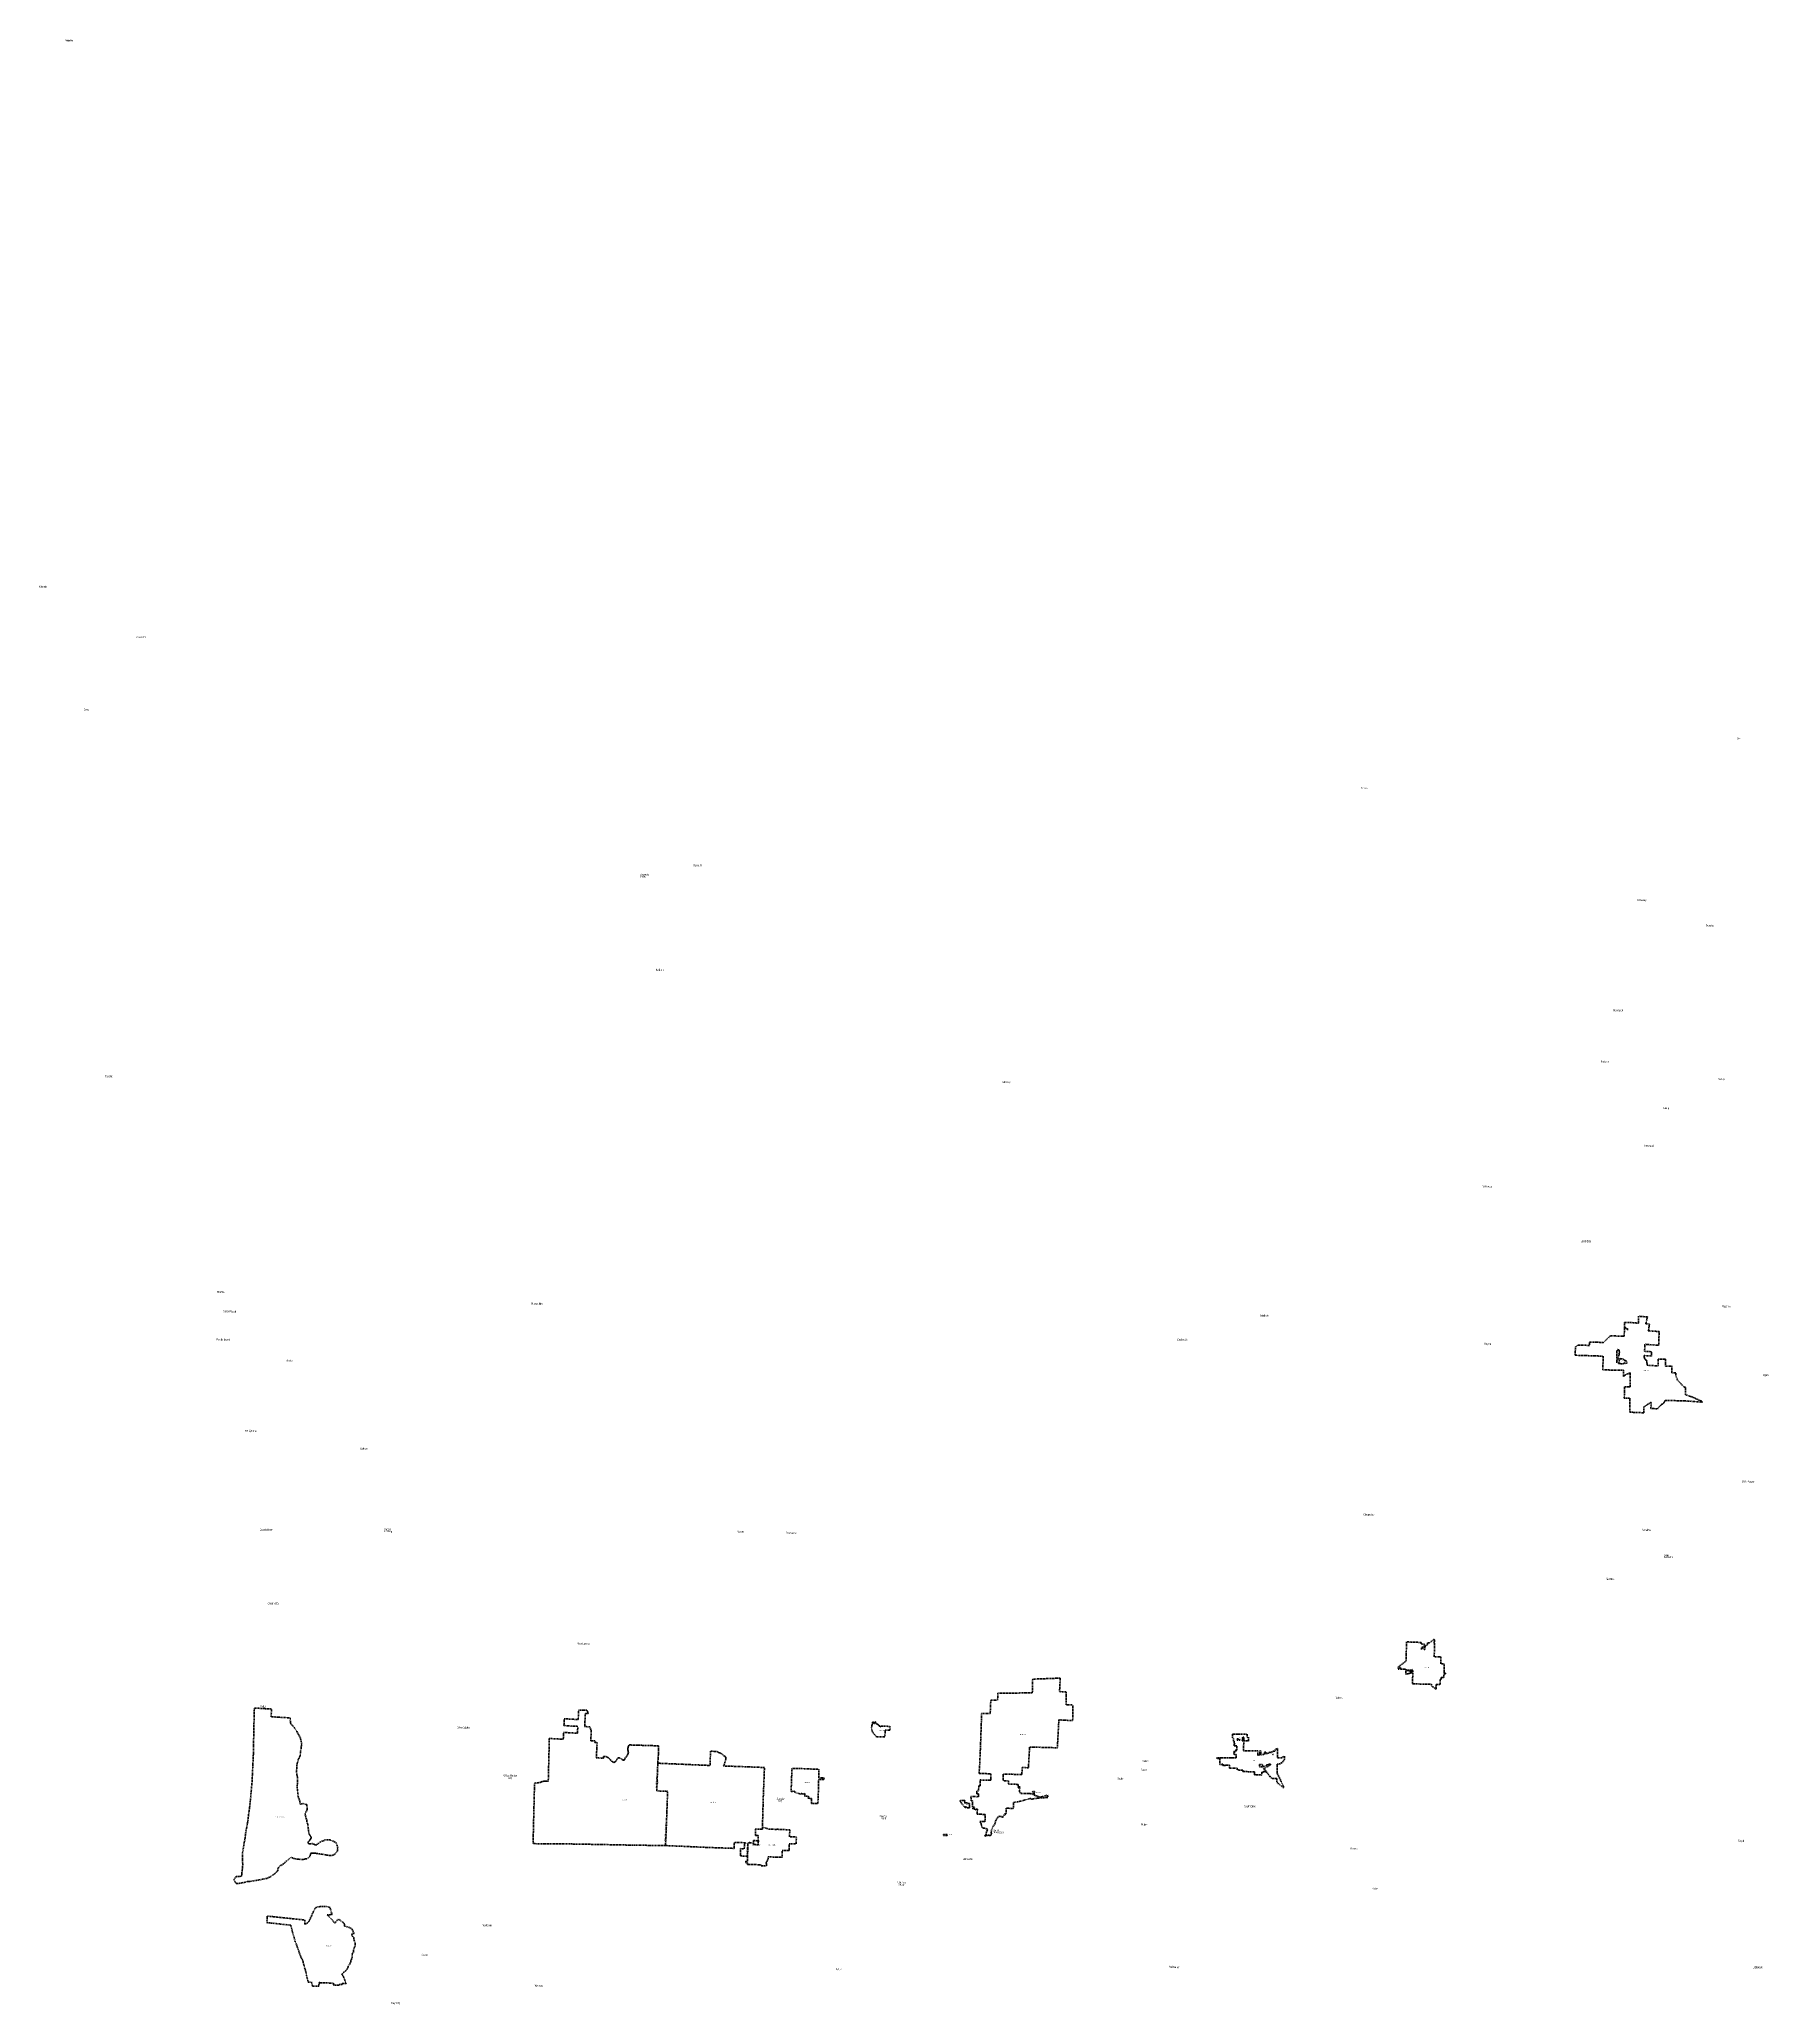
# Model space of a CAD drawing. Header units: feet. Extents: x -903180 to 1023491, y -707744 to 564635.
# Drawn here: x -835804 to -502551, y -220260 to 158890 of the extents above; entities that cross this region are included whole.
import ezdxf

# ---------------------------------------------------------------- set-up
doc = ezdxf.new("R2010")
doc.units = ezdxf.units.FT
doc.header["$LTSCALE"] = 80
doc.linetypes.add('SHORT_DASHED', pattern=[2.7, 1.5, -1.2])
doc.layers.add('13', color=7, linetype='SHORT_DASHED', lineweight=40)
for name, color, linetype in [('15', 7, 'Continuous'), ('16', 7, 'Continuous'), ('36', 7, 'Continuous')]:
    doc.layers.add(name, color=color, linetype=linetype)

msp = doc.modelspace()

# ---------------------------------------------------------------- linework, layer by layer
at = {"layer": '13'}
for p, q in [((-526210.78, -92858.32), (-523561.74, -93056.95)), ((-572321.75, -155698.96), (-572343.72, -156473.21)), ((-605037.89, -171099.93), (-605017.73, -171107.65)), ((-647517.44, -175833.86), (-649956.85, -175767.02)), ((-785059.09, -181454.51), (-785497.12, -181593.79)), ((-786735.97, -207017.84), (-786587.62, -207713.85))]:
    msp.add_line(p, q, dxfattribs=at)
for points in [[(-523561.74, -93056.95), (-523478.98, -90397.3), (-525626.52, -90257.86), (-525505.39, -90128.89), (-525353.88, -88953.55), (-526061.95, -88909.09), (-525728.71, -87579.83), (-527454.25, -87449.09), (-527486.24, -88781.26), (-528812.9, -88669.31), (-530141.61, -88627.57), (-530145.18, -89481.6), (-529460.71, -90008.65), (-529595.15, -90000.04), (-529791.28, -89846.44), (-529916.02, -89748.37), (-529965.49, -89709.71), (-530057.69, -89638.1), (-530066.84, -89630.89), (-530144.52, -89574.85), (-530146.25, -89664.51), (-530166.13, -89648.96), (-530166.65, -89668.86), (-530209.77, -91315.94), (-530556.28, -91310.72), (-530576.28, -91311.29), (-530596.28, -91310.43), (-531371.29, -91277.26), (-531391.23, -91276.41), (-532876.16, -91208.32), (-534202.33, -92507.53), (-536878.12, -92420.84), (-536892.99, -93080.7), (-539172.76, -93006.83), (-539143.69, -93092.28), (-539605.09, -93323.1), (-539676.57, -94971.56), (-534287.82, -95146.15), (-534318.39, -97788.76), (-531331.48, -97861.96), (-531317.32, -97862.27), (-530750.23, -97874.55), (-530730.23, -97874.98), (-530710.23, -97874.75), (-530354.66, -97881.67), (-530379.71, -99075.42), (-530141.28, -98932.95), (-530141.77, -98903.51), (-530123.8, -98865.11), (-530035.76, -98781.61), (-529983.7, -98742.63), (-529783.04, -98636.22), (-529700.23, -98600.26), (-529316.87, -98465.64), (-529103.72, -98370.17), (-529045.37, -98348.37), (-529089.83, -101062.89), (-529112.03, -101062.52), (-530134.58, -101045.48), (-530203.46, -103214.84), (-530204.17, -103237.26), (-530184.09, -103237.97), (-529153.78, -103274.34), (-529133.78, -103275.05), (-529133.89, -103295.05), (-529148.16, -105936.51), (-529148.28, -105957.63)], [(-529148.28, -105957.63), (-529128.27, -105958.51), (-526440.92, -106076.46), (-526406.87, -104975.16), (-526406.25, -104955.22), (-526386.18, -104937.3), (-526186.52, -104772.6), (-525984.41, -104638.72), (-525964.22, -104625.35), (-525944.41, -104613.81), (-525058.05, -104097.55), (-525037.21, -104085.41), (-525037.52, -104105.9), (-525054.51, -105249.54), (-523803.47, -105303.28), (-523783.66, -105304.13), (-523769.81, -105284.14), (-523670.96, -105141.47), (-523480.85, -104912.15), (-523267.81, -104703.95), (-523054.5, -104535.25), (-523034.22, -104519.21), (-523014.5, -104505.07), (-522846.55, -104384.61), (-522823.93, -104368.39), (-522806.55, -104355.67), (-522754.92, -104317.89), (-522657.36, -104232.47), (-522569.27, -104137.32), (-522491.6, -104033.48), (-522425.21, -103922.1), (-522370.83, -103804.38), (-522336.06, -103702.2), (-522329.26, -103682.21), (-522309.77, -103682.71), (-518434.61, -103781.37), (-515103.69, -104021.62), (-515163.46, -103964.85), (-515239.31, -103906.97), (-515321.4, -103852.49), (-515435.77, -103794.55), (-516863.56, -103144.3), (-517382.58, -102946.89), (-518367.46, -102614.8), (-518406.41, -102595.33), (-518372.34, -101119.89), (-518371.87, -101099.59), (-518392.88, -101105.81), (-518544.37, -101150.64), (-518567.36, -101160.81), (-518586.98, -101169.48), (-518606.11, -101149.65), (-519943.5, -99763.2), (-519945.79, -99757.4), (-520255.33, -98971.15), (-520249.57, -98392.58), (-521009.23, -98386.62), (-521029.22, -98386.46), (-521028.73, -98366.89), (-520996.56, -97074.92), (-522146.69, -97061.19), (-522269.29, -97057.22), (-522229.1, -95742.88), (-523639.16, -95722.34), (-523676.07, -97018.1), (-523676.65, -97038.13), (-523697.14, -97036.74), (-525779.2, -96895.34), (-525778.07, -96499.4), (-525882.44, -96492.13), (-525862.41, -96034.22), (-525861.57, -96015.13), (-525883, -96001.48), (-525954.77, -95955.77), (-525975.94, -95942.29), (-525994.77, -95926.4), (-526034.98, -95892.47), (-526108.77, -95817.63), (-526174.34, -95735.49), (-526230.96, -95646.94), (-526278.02, -95552.96), (-526314.99, -95454.58), (-526341.48, -95352.87), (-526354.29, -95268.17), (-526357.2, -95248.92), (-526359.02, -95228.17), (-526374.25, -95054), (-526375.65, -95038.02), (-526356, -95039.2), (-524965.01, -95122.56), (-524937.88, -94297.48), (-526284.56, -94214.39), (-526230.62, -92876.82), (-526229.82, -92856.89), (-526210.78, -92858.32)], [(-568643.37, -151164.8), (-568653.3, -151731.16), (-568755.24, -151727.1), (-568746.99, -151244.35), (-569346.03, -151700.61), (-569393.45, -151699.46), (-569394.26, -151485.49), (-568746.56, -150991.76), (-568748.38, -150739.06), (-569364.13, -150665.51), (-569354.4, -150379.96), (-572181.79, -150265.45), (-572278.44, -153954.38), (-573767.44, -155091.96), (-573778.52, -155515.73), (-573544.52, -155519.3), (-573536.03, -155194.38), (-573336.05, -155197.43), (-573344.54, -155522.35), (-572320.36, -155546.68), (-572321.54, -155623.49), (-572321.75, -155698.96)], [(-567791.15, -158444.13), (-567356.23, -158456.23), (-567362.95, -158725.52), (-567179.58, -158942.31), (-567070.95, -158945.23), (-566816.04, -159172.4), (-566539.55, -159371.42), (-566498.09, -159273.06), (-566465.47, -159178.72), (-566479.7, -159053.4), (-566524.73, -159052.47), (-566509.54, -158802.73), (-566464.52, -158803.66), (-566444.78, -158479), (-566383.95, -158480.26), (-566368.95, -158480.57), (-566343.95, -158481.28), (-565729.35, -158498.71), (-565685.17, -157535.34), (-565684.26, -157515.34), (-565664.3, -157515.52), (-565534.42, -157516.68), (-565519.38, -157186.8), (-565518.47, -157166.82), (-565498.47, -157167), (-564978.02, -157171.64), (-564956.74, -156458.25), (-564956.14, -156438.26), (-564936.68, -156438.81), (-564681.16, -156445.98), (-564676.52, -156290.05), (-564931.93, -156282.88), (-564951.49, -156282.33), (-564950.89, -156262.32), (-564898.47, -154504.75), (-565563.17, -154497.11), (-565540.25, -153160.06), (-566836.24, -153147.64), (-566793.5, -150484.86), (-566967.56, -150478.79), (-566792.03, -150187.95), (-566787.05, -149843.69), (-566940.14, -149838.02), (-566959.6, -149837.3), (-566980.14, -149853.06), (-567753.53, -150446.3), (-568135.07, -150431.5), (-568144.83, -150760.11), (-568145.46, -150781.4), (-568165.42, -150796.78), (-568643.37, -151164.8)], [(-652517.9, -187605.1), (-652557.67, -187597.15), (-652580.69, -187595.72), (-652695.36, -187581.7), (-652775.63, -187571.04), (-652951.76, -187609.51), (-653111.3, -187632.43), (-653246.23, -187640.07), (-653420.44, -187742.97), (-653464.36, -187733.48), (-653445.41, -187645.59), (-653410.27, -187554.21), (-653312.32, -187509.15), (-653234.19, -187455.4), (-653228.8, -187228.26), (-653197.87, -186957.71), (-653041.08, -186649.05), (-652944.7, -186467.15), (-652962.55, -186398.17), (-653126.86, -186320.35), (-653503.87, -186231.52), (-653888.09, -186178.67), (-654050.81, -185990.26), (-654129.08, -185677.9), (-654196.78, -185349.8), (-654307.4, -185104.77), (-654459.17, -184911.47), (-653429.51, -184944.07), (-653409.51, -183544.73), (-654964.16, -183522.41), (-654930.68, -182472.62), (-655202.48, -182568.48), (-655205.11, -182651.2), (-655437.38, -182645.67), (-655434.89, -182463.44), (-655520.24, -182470), (-655809.12, -182458.19), (-655804.29, -182370.09), (-655499.23, -182375.46), (-655488.19, -182169.26), (-655877.74, -182156.46), (-655853.36, -180963.48), (-655852.44, -180918.62), (-656144.3, -180913.26), (-656129.52, -180314.94), (-656172.14, -180314.38), (-656189.52, -180314.15), (-656189.02, -180294.11), (-656184.58, -180114.19), (-654742.96, -180133.12), (-654722.94, -180133.38), (-654722.42, -180114.13), (-654708.9, -179609.33), (-655036.88, -179605.23), (-655022.05, -179038.76), (-654696.1, -179033.89), (-654678.23, -178299.86), (-654671.47, -178040.16), (-654404.62, -178040.88), (-654386.08, -176906.9), (-653213.04, -176942.78), (-652610.07, -176952.13), (-652349.88, -176957.7), (-652337.7, -176957.95), (-652333.46, -176754.41), (-652326.43, -176416.26), (-652311.8, -175712.32), (-654606.6, -175654.47), (-654492.21, -173934.55), (-654489.77, -173897.94), (-654489.62, -173894.55), (-654339.02, -170579.62), (-654156.68, -165365.02), (-654108.03, -164075.91), (-652452.46, -164099.62), (-652352.79, -161490.19), (-651033.9, -161507.45), (-650975.97, -160174.48), (-649603.14, -160166.43), (-644341.91, -160097.19), (-644269.42, -157455.85), (-638951.54, -157262.66), (-639093.45, -159866.52), (-637792.81, -159902.26), (-637841.97, -162399.6), (-636529.18, -162449.08), (-636561.43, -165463.98), (-639216.98, -165310.49), (-639515.77, -170700.34), (-644862.54, -170557.44), (-645071.05, -174174.98), (-645084.61, -174547.55), (-646293.92, -174517.47), (-646353.58, -175855.24), (-647517.44, -175833.86)], [(-572343.72, -156473.21), (-572143.81, -156479.44), (-572141.68, -156404.47), (-571988.19, -156407.76), (-571822.92, -156397.74), (-571657.64, -156367.67), (-571554.97, -156332.6), (-571444.79, -156279.98), (-571377.13, -156231.67), (-570973.66, -156230.27), (-571051.15, -158355.28), (-567791.15, -158444.13)], [(-785497.12, -181593.79), (-785507.71, -181544.02), (-785588.23, -181001.88), (-785801.02, -180407.77), (-785899.74, -180080.03), (-786065.51, -178482.65), (-786087.37, -178271.95), (-785998.79, -176929.46), (-786033.16, -176376.81), (-786177.71, -175776.96), (-786202.81, -175202.65), (-786133.74, -174159.07), (-786131.08, -174004.83), (-786044.28, -173580.22), (-785883.92, -172999.82), (-785494.65, -172200.51), (-785493.35, -172173.2), (-785463.04, -171536.67), (-785301.41, -170842.37), (-785291.33, -170519.79), (-785218.86, -170074.51), (-785242.1, -169842.06), (-785261.54, -169795.25), (-785314.22, -169448.93), (-785471.96, -168837.47), (-785817.02, -168117.53), (-786122.65, -167624.42), (-786507.15, -166993.24), (-786615.6, -166825.58), (-787000.09, -166431.09), (-787295.86, -166145.09), (-787384.59, -165888.67), (-787404.31, -165415.28), (-787433.89, -165070.1), (-787468.41, -164932.88), (-791103.68, -164714.3), (-791036.47, -163228.98), (-794338.11, -163029.06), (-794360.85, -163745.67), (-794394.51, -165317.21), (-794428.18, -166338.71), (-794428.18, -167629.62), (-794502.71, -169549.55), (-794531.97, -170673.77), (-794533.62, -171932.55), (-794628.67, -173865.81), (-794717.93, -175854.73), (-794788.57, -177301.55), (-794950.21, -179098.7), (-795132.88, -181018.48), (-795293.85, -182432.37), (-795491.62, -183862.31), (-795530.46, -184363.3), (-795642.6, -185091.11), (-795860.72, -186246.42), (-796018.63, -187004.67), (-796117.04, -188061.13), (-796396.37, -189491.17), (-796382.17, -189506.5), (-796519.38, -190401.27), (-796600.48, -190913.01), (-796599.03, -191760.22), (-796629.74, -192463.22), (-796581.91, -193240.63), (-796647.85, -194051.31), (-796714.06, -194464.33), (-796757.81, -195078.97), (-796801.13, -195440.9), (-797352.36, -195544.93), (-797371.44, -195542.84), (-797833.99, -195557.54), (-798290.83, -196149.47), (-797855.29, -196905.87), (-797394.23, -196859.63), (-797303.1, -196849.79), (-797239.32, -196842.11), (-796128.1, -196646.44), (-796079.35, -196629.2)], [(-737468.62, -168905.45), (-734778.1, -169056.45), (-734711.41, -167731.07), (-732045.4, -167893.34), (-731974.62, -166569.63), (-734645.54, -166419.73), (-734579.26, -165101.38), (-731904.52, -165251.49), (-731806.8, -163413.92), (-730247.47, -163463.5), (-730218.26, -163518.62), (-730188.18, -163569.37), (-730129.91, -163655.85), (-730109.23, -163712.24), (-730086.67, -163783.68), (-730047.19, -163856.99), (-729975.76, -164039.34), (-729954.43, -164072.11), (-730518.98, -164054.16), (-730654.99, -166611.81), (-729678.67, -166642.85), (-729372.62, -167355.64), (-729479.26, -169335.73), (-728683.11, -169373.26), (-728699.24, -169672.81), (-728249.74, -169694), (-728407.74, -172627.7), (-727041.91, -172702.24), (-727026.55, -172385.21), (-726597.13, -172378.03), (-726531.57, -172412.09), (-726475.17, -172429.01), (-726390.58, -172481.65), (-726148.08, -172601.96), (-726025.88, -172692.19), (-726001.44, -172720.39), (-725945.05, -172756.11), (-725892.41, -172799.35), (-725807.82, -172885.82), (-725713.82, -173002.37), (-725632.99, -173083.21), (-725373.57, -173372.71), (-725312.53, -173377.47), (-725254.79, -173421.71), (-725166.05, -173477.99), (-725037.9, -173511.8), (-724897.12, -173492.61), (-724783.37, -173420.84), (-724687.64, -173314.03), (-724544.53, -173109.76), (-724432.01, -172927.86), (-724327.95, -172776.89), (-724231.92, -172696.52), (-724135.44, -172655.78), (-724007.6, -172663.17), (-723817.37, -172731.54), (-723608.94, -172852.57), (-723418.04, -172982.62), (-723267.27, -173069.05), (-723255.7, -173072.02), (-723152.39, -173098.6), (-723068.88, -173080.05), (-722999.04, -173021.99), (-722973.34, -172955.62), (-722930.61, -172836.18), (-722826.46, -172694.03), (-722687.41, -172520.65), (-722561.52, -172351.82), (-722444.49, -172178.68), (-722379.75, -172058.99), (-722306.13, -171943.62), (-722270.47, -171883.79), (-722256.48, -171860.31), (-722253.31, -171843.79), (-722249.33, -171823.03), (-722235.26, -171709.19), (-722233.17, -171594.51), (-722243.07, -171480.23), (-722264.87, -171367.62), (-722298.32, -171257.9), (-722318.44, -171149.88), (-722330.35, -171016.33), (-722328.23, -170882.26), (-722312.1, -170749.14), (-722282.16, -170618.44), (-722238.71, -170491.59), (-722182.24, -170369.98), (-722113.37, -170254.93), (-722032.85, -170147.71), (-720462.57, -170200.93), (-720442.57, -170201.61), (-720422.57, -170203.11), (-716428.69, -170320.05), (-716447.14, -172018.25), (-716448.98, -172038.25), (-716449.61, -172058.25), (-716554.86, -173678.03)], [(-715066.81, -189565.86), (-721044.16, -189486.21), (-721064.16, -189486.29), (-721084.16, -189485.91), (-732725.5, -189262.24), (-740604.19, -189191.68), (-740319.93, -177537.29), (-739519.22, -177423.21), (-739218.05, -177370.5), (-739110.76, -177332.86), (-738979.72, -177254.34), (-738463.13, -177130.13), (-738338.36, -177126.1), (-738221.09, -177126.1), (-737844.79, -177164.02), (-737670.31, -177174.93), (-737468.62, -168905.45)], [(-605017.73, -171107.65), (-604997.89, -171116.35), (-604950.13, -171137.29), (-604908.98, -171160.6), (-604888.54, -171172.18), (-604888.45, -171151.93), (-604887.34, -170318.27), (-605417.35, -170330.97), (-605421.54, -170002.98), (-605320.07, -170000.55), (-605320.07, -169880.51), (-605423.07, -169882.98), (-605425.39, -169751.03), (-605421.88, -169472.95), (-605422.14, -169426.03), (-605495.44, -169428.59), (-605571.54, -169431.11), (-605581.81, -168753.38), (-605765.91, -168752.84), (-605757.87, -168100.34), (-604858.1, -168089.63), (-603563.18, -168058.43), (-602894.19, -168068.37), (-602900.92, -168674.66), (-602625.92, -168674.66), (-602630.33, -169390.57), (-603580.25, -169375.39), (-603569.78, -168677.01), (-603574.72, -168677.17), (-603657.77, -168680.45), (-603661.41, -169300.63), (-603742.18, -169302.3), (-603736.15, -168680.65), (-603819.08, -168682.43), (-603824.93, -169304.49), (-603862.86, -169304.49), (-603862.8, -169380.4), (-603582.86, -169372.59), (-603597.91, -171263.52), (-600860.42, -171299.58), (-600890.05, -172108.4), (-600890.78, -172128.24), (-600872.03, -172125.83), (-600505.29, -172078.62), (-600471.23, -171310.29), (-600248.07, -171310.29), (-600258.43, -172046.85), (-599779.39, -171985.19), (-599759.51, -171982.63), (-599739.39, -171978.32), (-599584.7, -171945.85), (-599584.12, -171568.28), (-599344.12, -171566.26), (-599344.61, -171889.76), (-599004.99, -171778.98), (-598647.87, -171619.19), (-598398.82, -171479.46), (-598396, -171669.19), (-597948.33, -171398.37), (-597851.8, -171333.04), (-597708.09, -171332.16), (-597549.94, -171332.31), (-597549.94, -171096.32), (-597080.94, -170816.09), (-597080.94, -171260.27), (-597067.21, -171247.94), (-597072.53, -172613.99), (-596304.65, -172609.53), (-595686.02, -172320.74), (-595696.06, -172887.81), (-595722.1, -172900.21), (-595832.79, -173116.89), (-596017.48, -173390.05), (-596291.45, -173618.5), (-596634.4, -173796.75), (-596855.03, -173845.28), (-597084.53, -173851.25), (-597125.72, -173838.48), (-597127.62, -175461), (-597127.65, -175480.68), (-597127.7, -175501), (-597127.99, -175611.41), (-595993.09, -177972.92), (-595935.13, -178126.64), (-595860.56, -178456.02)], [(-715066.81, -189565.86), (-714799.71, -182991.98), (-714666.13, -179104.32), (-716743.37, -179013.26), (-716554.86, -173678.03)], [(-696380.62, -186012.98), (-696380.08, -185994.48), (-696195.28, -179710.44), (-695985.27, -174498.61), (-701287.66, -174300.59), (-703924.17, -174204.94), (-703793.38, -174022.07), (-703778.24, -174000.92), (-703767.34, -173982.07), (-703756.75, -173963.75), (-703729.63, -173905.51), (-703715.62, -173864.75), (-703708.9, -173845.22), (-703702.6, -173824.75), (-703627.18, -173579.55), (-703467.18, -172978.54), (-703461.43, -172956.93), (-703457.11, -172938.54), (-703418.98, -172769.64), (-703414.06, -172747.83), (-703410.94, -172729.64), (-703408.23, -172712.74), (-703406.59, -172682.35), (-703408.12, -172651.97), (-703412.83, -172621.91), (-703420.65, -172592.5), (-703431.5, -172564.08), (-703445.26, -172536.94), (-703461.79, -172511.39), (-703480.89, -172487.71), (-703502.37, -172466.16), (-703510.71, -172459.38), (-703515.6, -172455.41), (-703550.71, -172422.03), (-703665.61, -172312.83), (-703684.99, -172294.41), (-703705.61, -172277.58), (-703721.5, -172264.68), (-703741.68, -172251.54), (-703764.79, -172236.49), (-703781.68, -172225.02), (-703928.48, -172125.38), (-703947.21, -172112.67), (-703968.48, -172095.78), (-704276.41, -171851.26), (-704284.61, -171844.93), (-704293.35, -171838.18), (-704324.61, -171813.84), (-704386.34, -171769.34), (-704461.18, -171726.52), (-704540.08, -171691.74), (-704603.2, -171671.5), (-704621.83, -171665.52), (-704643.2, -171659.56), (-704710.45, -171640.8), (-704794.96, -171618.57), (-704822.74, -171611.26), (-704834.96, -171607.12), (-704882.47, -171588.76), (-704934.39, -171562.15), (-704983.25, -171530.27), (-705028.5, -171493.45), (-705069.66, -171452.11), (-705090.56, -171426.18), (-705106.68, -171406.19), (-705126.88, -171405.5), (-706418.04, -171361.31), (-706420.37, -172348.7), (-706492.24, -174110.08), (-711782.21, -173881.38), (-716554.86, -173678.03)], [(-595860.56, -178456.02), (-597198.63, -177330.89), (-597187.65, -176618.28), (-598088.6, -176613.42), (-598232.54, -176494.67), (-598524.95, -176213.25), (-598769.51, -175922.81), (-598786.2, -175902.98), (-598800.74, -175882.81), (-599107.45, -175457.1), (-599575.47, -174690.26), (-598420.97, -173961.88), (-598420.93, -173956.35), (-598421.58, -173886.55), (-598421.76, -173866.54), (-598441.76, -173867.44), (-598498.43, -173869.98), (-598611.83, -173885.08), (-598723.03, -173911.94), (-599046.96, -174013.87), (-599173.51, -174062.15), (-599163, -174090.43), (-599783.36, -174342.65), (-600031.15, -173927.7), (-600503.94, -173919.74), (-600507.42, -174354.72), (-599948.77, -174352), (-599347.6, -175359.75), (-599796.84, -175348.6), (-599798.18, -175380.29), (-600109.27, -175374.04), (-600110.16, -175400.85), (-600122.04, -175950.7), (-601492.56, -175935.84), (-601489.83, -175387.56), (-601489.73, -175367.56), (-601488.83, -175347.56), (-601488.83, -175339.69), (-603751.88, -175282.33), (-603745.65, -175033.48), (-604597.57, -175029.84), (-604595.94, -174951.8), (-604853.2, -174952.24), (-604852.14, -174630.36), (-606211.06, -174624.3), (-606231.06, -174624.34), (-606251.06, -174624.2), (-606333.96, -174623.64), (-606338.64, -174031.69), (-607104.18, -174035.77), (-607101.96, -174068.43), (-607105.53, -174105.92), (-607174.27, -174100.57), (-607178.73, -174073.79), (-607293.88, -174105.92), (-607359.93, -174105.03), (-607424.2, -174074.68), (-607471.51, -174070.22), (-607473.74, -174122.43), (-607696.9, -174122.43), (-607695.12, -173965.33), (-607601.39, -173964.44), (-607601.52, -173888.07), (-608153.32, -173893.14), (-608155.72, -173385.33), (-608173.78, -173385.12), (-608173.78, -172740.86), (-608790.36, -172741.01), (-608790.38, -172666.01), (-606857.73, -172665.54), (-606837.29, -172665.54), (-606837.38, -172645.54), (-606837.52, -172615.54), (-606186.79, -172615.38), (-606077.87, -172614.04), (-605515.84, -172610.79), (-605514.72, -172666.25), (-605016.82, -172665.09), (-605021.45, -172507.78), (-605006.49, -171987.85), (-605334.64, -171996.73), (-605333.88, -171901.15), (-605504.37, -171902.04), (-605501.69, -171683.34), (-605334.77, -171682.45), (-605335.66, -171598.54), (-605502.58, -171597.65), (-605500.33, -171414.93), (-605420.9, -171414.22), (-605420.9, -171509.73), (-605337, -171509.73), (-605336.38, -171413.63), (-605116.52, -171408.86), (-605107.59, -171073.23), (-605037.89, -171099.93)], [(-649956.85, -175767.02), (-649974.5, -176416.26), (-649979.8, -176611.38), (-649989.47, -177039.75), (-649557.48, -177052.75), (-648907.89, -177072.82), (-648916.58, -177302.5), (-648920.74, -177707.09), (-647816.09, -177737.42), (-647348.08, -177752.82), (-647051.68, -177760.79), (-647062.75, -178197.87), (-646666.95, -178211.5), (-646664.17, -178241.62), (-647065.99, -178227.79), (-647074.17, -178431.52), (-646772.64, -178440.6), (-646796.23, -179304.92), (-646556.12, -179303.9), (-646562.15, -179524.57), (-645398.14, -179509.71), (-644996.91, -179497.61), (-644976.27, -179496.99), (-644956.91, -179498.18), (-644867.37, -179503.66), (-644759.14, -179521.79), (-644653.4, -179551.13), (-644625.97, -179561.06), (-644605.69, -179568.4), (-644585.97, -179576.24), (-643982.25, -179816.15), (-643915.72, -179837.63), (-643406.35, -180030.83), (-642831.52, -180241.79), (-641398.91, -179838.74), (-641326.91, -180286.01), (-642212.99, -180348.38), (-643151, -180415.16), (-643356.85, -180432.06), (-643374.57, -180433.51), (-643396.85, -180436.55), (-644115.29, -180534.5), (-644449.26, -180606.31), (-644619.73, -180455.65), (-645440.7, -180680.03), (-646582.18, -180990.58), (-646601.03, -180995.71), (-646622.18, -181000.75), (-647108.94, -181116.91), (-647126.17, -181121.02), (-647148.94, -181124.24), (-647957.67, -181238.5), (-648005.59, -182386.96), (-649371.99, -182372.24), (-649400.1, -183351.7), (-649573.42, -183343.83), (-649583.92, -183661.59), (-649828.05, -183660.77), (-650035.11, -184169.92), (-650110.93, -184075.93), (-650347.83, -183943.42), (-650674.8, -183922.62), (-651000.29, -184103.03), (-651267.87, -184480.47), (-651377.04, -184746.43), (-651436.07, -184830.99), (-651423.98, -185076.81), (-651577.22, -185399.66), (-652040.72, -186114.65), (-652201.77, -186553.92), (-652236.87, -186793.07), (-652263.69, -186978.65), (-652230.1, -187232.19), (-652318.65, -187525.45), (-652332.39, -187540.72), (-652430.11, -187618.61), (-652517.9, -187605.1)], [(-796079.35, -196629.2), (-795726.08, -196502.78), (-795344, -196503.39), (-793476.54, -196200.6), (-791932.95, -195883.63), (-791298.08, -195585.98), (-790406.88, -195000.83), (-789833.65, -194405.97), (-789815.68, -194087.18), (-789801.07, -193935.54), (-789796.56, -193928.55), (-789701.59, -193844.15), (-789398.68, -193418.97), (-789223.24, -193382.5), (-788735.24, -193085.59), (-787897.41, -192360.38), (-787265.39, -191833.81), (-786440.09, -192141.66), (-785839.56, -192205.1), (-784934.32, -192246.66), (-784558.76, -192148.12), (-784246.37, -192096.95), (-783883.54, -191928.58), (-783580.54, -191555.08), (-783464.83, -191013.34), (-783211.58, -191019.63), (-782632.4, -191038.79), (-781816.01, -191165.02), (-781183.89, -191240.89), (-780643.82, -191347.62), (-779912.28, -191469.42), (-779391.04, -191469.71), (-778902.63, -191265.56), (-778626.82, -190972.87), (-778339.29, -190658.56), (-778262.45, -190065.07), (-778381.13, -189519.09), (-778594.55, -189042.16), (-778979.65, -188796.86), (-779730.27, -188483), (-780192.53, -188485.64), (-780703.01, -188479.7), (-781097.05, -188667.6), (-781652.51, -188867.73), (-781971.25, -189124.74), (-782422.85, -189468.05), (-782437.34, -189507.75), (-782768.8, -189373.32), (-783161.46, -189174.79), (-783606.58, -189231.67), (-783788.65, -189212.54), (-783838.79, -189197.63), (-783881.66, -189182.5), (-783927.05, -189127), (-783982.52, -189023.58), (-784038, -188937.81), (-783833.74, -188738.53), (-783831.22, -188736.01), (-783790.87, -188693.12), (-783753.05, -188645.19), (-783707.66, -188582.13), (-783705.14, -188577.09), (-783629.48, -188488.8), (-783563.92, -188403.03), (-783508.44, -188312.22), (-783437.83, -188183.57), (-783389.92, -188092.76), (-783377.31, -188029.69), (-783392.44, -187976.72), (-783420.18, -187923.75), (-783447.92, -187860.68), (-783470.62, -187810.23), (-783510.96, -187767.35), (-783561.4, -187706.81), (-783611.83, -187633.65), (-783664.79, -187557.98), (-783697.18, -187478.72), (-783824.68, -187136.02), (-783892.95, -186710.94), (-783893.04, -186562.65), (-783926.97, -186304.04), (-783982.2, -186212.8), (-783991.99, -186123.81), (-784009.38, -185539.94), (-784084.3, -185390.31), (-784098.67, -185275.91), (-784195.6, -184977.99), (-784223.96, -184641.11), (-784339.02, -184363.78), (-784525.7, -183580.54), (-784566, -183463.37), (-784419.03, -183103.63), (-784128.91, -182606.83), (-784230.79, -181668.42), (-785059.09, -181454.51)], [(-699247.94, -191606.43), (-700606.46, -191565.79), (-700578.03, -190157.46), (-699873.72, -190190.38), (-699846.85, -189149.5), (-699632.36, -189157.35), (-699630.74, -189019.94), (-701790.96, -188947.12), (-701828.47, -190106.34), (-701853.39, -190105.49), (-707105.05, -189922.1), (-712404.62, -189673.69), (-712656.59, -189663.61), (-715066.81, -189565.86)], [(-699247.94, -191606.43), (-699267.13, -192605.08), (-699560.6, -192596.52), (-699568.31, -192896.42), (-699272.89, -192905.03), (-699278.52, -193198.29), (-697067.35, -193254.02), (-696609.71, -193269.58), (-696616.16, -193458.12), (-695616.78, -193493.48), (-695601.4, -193043.74), (-695684.33, -193040.81), (-695644.7, -192884.84), (-695546.8, -192614.85), (-695421.21, -192356.57), (-695281.79, -192132.84), (-695269.32, -192112.83), (-695268.29, -192092.84), (-695251.11, -191760.57), (-695250.08, -191740.83), (-695237.75, -191741.26), (-692577.47, -191833.06), (-692551.89, -190483.28), (-691245.48, -190535.81), (-691195.92, -189198.98), (-689865.5, -189238.59), (-689831.36, -187913.92), (-691156.69, -187886.08), (-691105.71, -186518.8), (-692694.46, -186470.67), (-693298.95, -186451.48), (-693402.34, -186409.49), (-693419.91, -186403.26), (-693444.55, -186396.98), (-693469.7, -186393.3), (-693495.11, -186392.27), (-693520.48, -186393.9), (-693545.54, -186398.18), (-693570.02, -186405.05), (-693664.48, -186434.32), (-694153.32, -186429.26), (-695119.75, -186388.07), (-696361.91, -186020.4), (-696380.62, -186012.98)], [(-699247.94, -191606.43), (-699199.79, -190236.07), (-699198.98, -190212.99), (-699198.39, -190196.07), (-699157.45, -189031.09), (-698113.11, -189071.65)], [(-698113.11, -189071.65), (-698112.72, -189092.31), (-698116.76, -189371.71), (-697386.14, -189392.6), (-697217.38, -189394.05), (-697203.14, -188631.87)], [(-698113.11, -189071.65), (-698094.31, -188602.47), (-697203.14, -188631.87)], [(-697203.14, -188631.87), (-697185.08, -187633.12), (-697722.14, -187614.73), (-697699.5, -186357.38), (-696419.38, -186423.6), (-696395.05, -186424.86), (-696394.42, -186404.32), (-696381.25, -186034.48), (-696380.62, -186012.98)], [(-776763.49, -215870.11), (-776903.95, -215510.61), (-776972.16, -215363.5), (-777065.25, -215156.22), (-777173.18, -214863.45), (-777396.9, -214413.49), (-777446.43, -214320.17), (-777357.04, -214310.35), (-777163.24, -214038.13), (-777163.24, -214040.43), (-776977.82, -213949.01), (-776806.04, -213794.59), (-776639.72, -213606.71), (-776443.68, -213364.47), (-776309.92, -213186.83), (-776284.55, -213009.18), (-776270.71, -212898.45), (-776240.25, -212829.15), (-775984.32, -212508.54), (-775875.08, -212237.73), (-775738.98, -212054.27), (-775710.37, -211792.18), (-775621.2, -211618.21), (-775592.16, -211422.76), (-775503.17, -211138.46), (-775456.58, -210516.4), (-775431.21, -210373.55), (-775421.44, -210349.29), (-775236.43, -210189.45), (-775238.08, -209820.98), (-775230.41, -209776.21), (-775177.88, -209575.84), (-775152.88, -209433.76), (-775096.39, -209299.28), (-775057.55, -209184.86), (-774892.12, -208941.35), (-774884.5, -208425.26), (-775033.29, -207976.58), (-775104.44, -207902.47), (-775111.74, -207730.21), (-775140.89, -207575.4), (-775176.35, -207320.15), (-775437.13, -207031.7), (-775460.08, -207011.47), (-775579.97, -206702.9), (-775587.02, -206700.42), (-775119.54, -206504.96), (-775509.68, -205676.28), (-775886.02, -205433.56), (-776478.53, -205236.52), (-776939.29, -205088.18), (-776933, -205037.67), (-776930.45, -204965.05), (-776935.51, -204892.56), (-776948.12, -204820.99), (-776968.15, -204751.13), (-776995.36, -204683.75), (-777029.47, -204619.59), (-777070.1, -204559.34), (-777116.8, -204503.67), (-777169.07, -204453.18), (-777226.33, -204408.43), (-778176.95, -203753.53), (-778822.96, -204511.53), (-779190.2, -204138.1), (-779142.84, -204076.02), (-780281.68, -202953.13), (-780276.44, -202950.16), (-779341.52, -202857.06), (-779808.07, -201491.6), (-780401.98, -201306.67), (-781170.88, -201293.47), (-781587.82, -201320.14), (-782077.1, -201392.36), (-782449.56, -201502.29), (-782708.28, -201812.25), (-782951.61, -202301.61), (-783257.5, -202986.46), (-783634.53, -203794.59), (-783868.96, -204227.97), (-784100.69, -204485.42), (-784322.08, -204659.45), (-784563.66, -204726.09), (-784591.23, -204731.04), (-784580.93, -203922.48), (-791844.33, -203167.43), (-791930.24, -204424.94), (-787278.02, -204922.05), (-787284.31, -205132.29), (-787167.3, -205519.8), (-787092.36, -205734.97), (-787027.02, -206157.72), (-786909.27, -206420.24), (-786811.89, -206824.95), (-786735.97, -207017.84)], [(-786587.62, -207713.85), (-786499.28, -208039.39), (-786290.98, -208513.46), (-785880.98, -209582.73), (-785529.92, -210656.82), (-785242.54, -211294.14), (-785111.28, -211505.58), (-785025.88, -211722.51), (-784947.46, -211951.88), (-784933.59, -212095.24), (-784616.64, -213265.94), (-784461.03, -213742.56), (-784367.73, -214130.7), (-784263.2, -214668.49), (-784137.84, -215167.91), (-784054.03, -215498.44), (-784026.87, -215611.4), (-783956.84, -215928.5), (-783321.21, -215938.66), (-783205.69, -216372.04), (-783141.58, -216666.51), (-781889.66, -216717.08), (-781867.37, -216003.77), (-779100.13, -216108.97), (-779108.49, -216468.9), (-777964.18, -216511.43), (-777959.99, -216331.46), (-777395.97, -216352.42), (-777403.27, -216325.06), (-777406.49, -216309.88), (-777412.13, -216272.39), (-777416.36, -216209.4), (-777415.67, -216171.56), (-776626.66, -216200.88), (-776763.49, -215870.11)]]:
    msp.add_lwpolyline(points, dxfattribs=at)
for points in [[(-531643.13, -96466.87), (-531599.18, -93890.45), (-531185.65, -93905.48), (-531148.89, -94381.06), (-531157.81, -94570.66), (-531182.4, -94776.47), (-531398.93, -95549.43), (-531610.46, -96305.2)], [(-531049.27, -95608.69), (-531022.95, -95608.98), (-531022.94, -95663.92), (-531022.92, -95683.92), (-531002.94, -95684.23), (-530697.58, -95689.04), (-530664.6, -95689.55), (-530657.58, -95689.88), (-530295.3, -95706.73), (-530303.99, -95932.61), (-530186.7, -95928.27), (-530179.1, -96083.56), (-529900, -95976.05), (-529656.74, -96445.2), (-529977.1, -96565.74), (-530020.54, -96444.11), (-530317.02, -96514.71), (-530321.37, -96614.62), (-530680.9, -96601.78), (-530701.82, -96601.04), (-530720.9, -96600.59), (-531254.78, -96588.03), (-531308.92, -96587.31), (-531273.47, -96398.29)], [(-570966.79, -156030.37), (-570955.81, -155740.86), (-572171, -155706.21), (-572168.49, -155781.37), (-571975.67, -155791.39), (-571883.02, -155798.91), (-571787.86, -155818.96), (-571712.74, -155846.52), (-571627.59, -155874.08), (-571539.95, -155926.69), (-571519.69, -155937.38), (-571467.33, -155976.81), (-571411.68, -156015.65), (-571370.67, -156031.93)], [(-672764.3, -168589.67), (-674379.09, -168563.62), (-674504.4, -168414.21), (-674711.35, -168205.85), (-674733.44, -168183.62), (-674751.22, -168166.07), (-674819.94, -168098.27), (-674945.4, -167951.06), (-675054.78, -167791.55), (-675146.89, -167621.48), (-675220.72, -167442.71), (-675275.46, -167257.21), (-675310.51, -167067), (-675325.48, -166874.16), (-675314.22, -166607.03), (-675288.61, -166457.35), (-675247.5, -166311.17), (-675233.11, -166271.75), (-675223.34, -166244.99), (-675220.53, -166231.75), (-675192.92, -166101.75), (-675176.92, -165949.25), (-675176.94, -165795.91), (-675180.99, -165739.65), (-675054.71, -165721.59), (-675011.63, -165733.17), (-674972.55, -165782.65), (-674939.52, -165857.54), (-674937.32, -165996.01), (-674900.29, -166054.09), (-674870.76, -166056.94), (-674834.06, -166038.19), (-674786.35, -165990.04), (-674704.35, -165828.83), (-674676.5, -165735.36), (-674646.67, -165710.36), (-674613.56, -165702.63), (-674591.13, -165715.55), (-674557.06, -165849.13), (-674511.88, -165987.39), (-674497.76, -165999.48), (-674436.4, -165996.63), (-674403.51, -166008.57), (-674360.19, -166097.11), (-674341.02, -166150.94), (-674327.45, -166165.01), (-674304.56, -166169.28), (-674192.17, -166140.13), (-674165.17, -166141.92), (-674143.91, -166150.12), (-674078.77, -166259.83), (-673981.28, -166335.93), (-673903.63, -166413.84), (-673810.44, -166476.96), (-673739.73, -166547.22), (-673722.96, -166640.26), (-673478.48, -166541.19), (-671764.11, -166567.44), (-671721.47, -166608.59), (-671765.09, -166607.97), (-671802.55, -167284.98), (-672689.72, -167271.17)], [(-604863.43, -168954.77), (-604705.55, -168951.12), (-604707.83, -169255.22), (-604868.01, -169260.22)], [(-604545.73, -169082.47), (-604349.68, -169077.94), (-604351.18, -169244.35), (-604547.24, -169249.37)], [(-597991.13, -172004.08), (-597904.45, -172005.43), (-597990.32, -172083.49)], [(-685621.92, -180131.77), (-685531.73, -176827.7), (-684515.34, -176838.83), (-684504.34, -176513.83), (-685521.96, -176495.24), (-685478.46, -174856.4), (-689215.88, -174697.08), (-689235.88, -174698.04), (-689255.88, -174697.58), (-690689.32, -174664.7), (-690844.9, -179176.75), (-690845.51, -179194.73), (-690831.35, -179189.83), (-690579.84, -179102.8), (-690542.86, -179023.75), (-690220.9, -179139.7), (-690175.93, -179227.24), (-689403.78, -179533.32), (-689386.17, -179540.3), (-689363.78, -179546.03), (-689083.34, -179617.83), (-688823.34, -179520.83), (-688515.34, -179649.83), (-688214.46, -179519.78), (-688236.37, -180047.23), (-687393.58, -180072.06), (-687642.7, -180436.03), (-686907, -180460.87), (-686943.47, -181417.74), (-685684.42, -181452.38)], [(-656912.68, -182280.99), (-656832.19, -182289.85), (-656710.14, -182292.6), (-656588.47, -182282.58), (-656488.52, -182263.67), (-656468.52, -182259.89), (-656468.01, -182239.9), (-656447.94, -181458.27), (-656707.93, -181447.77), (-656852.36, -181316.46), (-657046.7, -181308.58), (-657338.19, -181382.11), (-657332.29, -180899.57), (-658067.97, -180890.09), (-658343.18, -180886.13), (-658078.1, -181269.4), (-658020.06, -181353.35), (-657624.97, -181892.18), (-657614.28, -181904.3), (-657528.25, -181990.91), (-657433.63, -182068.06), (-657331.47, -182134.89), (-657222.88, -182190.68), (-657109.06, -182234.82), (-657242.35, -182112.16), (-656956.11, -182122.67)], [(-644270.29, -179142.89), (-644284.8, -179531.01), (-643959.24, -179656), (-643940.5, -179154.67)], [(-660753.7, -187640.79), (-660748.01, -187440.87), (-661447.83, -187424.51), (-661453.52, -187624.43)]]:
    msp.add_lwpolyline(points, close=True, dxfattribs=at)

# ---------------------------------------------------------------- texts
at = {"layer": '15'}
for s, rotation, width, p in [('HOQUIAM     CITY     LIMITS', 87.391, 1.05, (-716797.22, -178469.53)), ('LIMITS', 87.659, 0.8, (-715005.49, -186103.23)), ('LIMITS', 87.659, 0.8, (-714726.11, -186110.59)), ('HOQUIAM', 87.659, 0.8, (-715114.14, -188692.78)), ('CITY', 87.659, 0.85, (-715046.18, -187106.66)), ('ABERDEEN', 87.659, 0.75, (-714835.12, -188757.44)), ('CITY', 87.659, 0.85, (-714764.46, -187121.46)), ('CITY', 87.988, 0.85, (-699254.56, -189685.64)), ('LIMITS', 358.004, 0.8, (-698988.97, -188962.63)), ('COSMOPOLIS', 358.862, 0.7, (-698339.39, -189572.1)), ('C/L', 88.949, 0.95, (-696999.75, -188924.69)), ('ABERDEEN', 87.988, 0.75, (-699314.72, -191364.72))]:
    msp.add_text(s, height=200.9, rotation=rotation, dxfattribs=dict(at, width=width)).set_placement(p)
msp.add_text('ABERDEEN     CITY     LIMITS', height=200.9, rotation=87.391, dxfattribs=at).set_placement((-716523.61, -178543.54))
at = {"layer": '16'}
for s, height, rotation, width, p in [('Bogachiel', 350, 358.108, 0.6, (-830839.05, 158541.31)), ('Staircase', 300, 358.108, 0.6, (-580945.53, 14340.48)), ('Dewatto', 400, 358.108, 0.6, (-514479.29, -12241.57)), ('Taholah', 400, 358.108, 0.65, (-823121.21, -41327.78)), ('Tahuya', 400, 358.108, 0.65, (-512188.4, -41858.06)), ('Grisdale', 400, 358.108, 0.65, (-650168.07, -42439.53)), ('Union', 400, 358.108, 0.65, (-522685.44, -47470.76)), ('Fernwood', 400, 358.108, 0.6, (-526367.73, -54726.5)), ('Mohrweis', 400, 358.108, 0.65, (-557571.78, -62572.91)), ('Moclips', 400, 358.108, 0.65, (-801510.09, -82945.82)), ('Sunset Beach', 400, 358.108, 0.6, (-800375.87, -86669.74)), ('Matlock', 400, 358.108, 0.7, (-600354.44, -87505.33)), ('Bayshore', 400, 358.108, 0.6, (-511268.37, -85693.67)), ('Pacific Beach', 400, 358.108, 0.65, (-801640.25, -92101.55)), ('Deckerville', 400, 358.108, 0.65, (-616391.26, -92127.52)), ('Dayton', 400, 358.108, 0.6, (-557154.95, -92929.08)), ('Aloha', 400, 358.108, 0.7, (-788159.93, -96191.67)), ('Agate', 400, 358.108, 0.65, (-503454.43, -98960.5)), ('Iron Springs', 400, 358.108, 0.65, (-796277.18, -109679.97)), ('Carlisle', 400, 358.108, 0.65, (-773988.54, -113153.23)), ('Deer Harbor', 400, 358.108, 0.65, (-507529.71, -119476.04)), ('Crossing', 400, 358.108, 0.6, (-769364.7, -129065.85)), ('Copalis', 400, 358.108, 0.6, (-769346.08, -128705.17)), ('Nisson', 400, 358.108, 0.6, (-701264.16, -129158.79)), ('Cloquallum', 400, 358.108, 0.65, (-580533.19, -125882.31)), ('Kamilche', 400, 358.108, 0.65, (-526844.14, -128835.87)), ('Greenwood', 400, 358.108, 0.6, (-691884.15, -129413.25)), ('Kamilche', 400, 358.108, 0.65, (-522567.52, -134056.59)), ('New', 400, 358.108, 0.65, (-522546.85, -133680.37)), ('Marmac', 400, 358.108, 0.65, (-533666.43, -138296.75)), ('New London', 400, 358.108, 0.7, (-732136.79, -150753.86)), ('Gray Gables', 400, 358.108, 0.65, (-755263.53, -166947.34)), ('Grays Harbor', 400, 358.108, 0.65, (-746307.33, -176199.39)), ('City', 400, 358.108, 0.7, (-745464.61, -176685.85)), ('Satsop', 400, 358.108, 0.55, (-623392.47, -175141.11)), ('Junction', 400, 358.108, 0.65, (-693659.13, -180713.26)), ('City', 400, 358.108, 0.7, (-693397.94, -181099.5)), ('Central', 400, 358.108, 0.65, (-673780.74, -184053.5)), ('Park', 400, 358.108, 0.7, (-673509.37, -184496.82)), ('Fuller', 400, 358.108, 0.7, (-623360.73, -185681.91)), ('Montesano', 400, 358.108, 0.6, (-651848.44, -187143.14)), ('South', 400, 358.108, 0.6, (-651818.73, -186823.51)), ('Delphi', 400, 358.108, 0.65, (-508238.17, -188825.78)), ('Preachers', 400, 358.108, 0.6, (-670492.07, -196839.75)), ('Slough', 400, 358.108, 0.6, (-670233.95, -197241.51)), ('Markham', 400, 358.108, 0.65, (-750389.36, -205106.99)), ('Artic', 400, 1, 0.8, (-682222.49, -213609.51)), ('Weikswood', 400, 358.108, 0.6, (-617997.72, -213152.93)), ('Littlerock', 400, 1, 0.7, (-505438.51, -213249.02)), ('Western', 400, 358.108, 0.6, (-740295.38, -216782.09))]:
    msp.add_text(s, height=height, rotation=rotation, dxfattribs=dict(at, width=width)).set_placement(p)
for s, height, width, p in [('Kalaloch', 350, 0.65, (-835829.3, 53128.24)), ('Clearwater', 350, 0.65, (-817093.87, 43366.33)), ('Queets', 350, 0.55, (-827227.63, 29443.62)), ('Eldon', 300, 0.6, (-508510.7, 23849.08)), ('Amanda', 400, 0.65, (-719927.66, -2465.16)), ('Park', 400, 0.7, (-719897.59, -2831.87)), ('Quinault', 400, 0.65, (-709757.37, -626.94)), ('Lilliwaup', 400, 0.7, (-527705.08, -7362.57)), ('Neilton', 400, 0.7, (-716921.84, -20824.68)), ('Hoodsport', 400, 0.6, (-532265.26, -28601.07)), ('Potlatch', 400, 0.65, (-534711.57, -38550.58)), ('Brockdale', 400, 0.65, (-538538.05, -73180.7)), ('Humptulips', 400, 0.65, (-740917.37, -85183.37)), ('Copalis Beach', 400, 0.6, (-793298.13, -128812.76)), ('Ocean City', 400, 0.65, (-791772.35, -143022.53)), ('Oyhut', 400, 0.65, (-793262.99, -162872.97)), ('Whites', 400, 0.65, (-585837.31, -161244.52)), ('Satsop', 400, 0.55, (-623075.42, -173432.02)), ('Brady', 400, 0.65, (-627936.28, -176820.54)), ('South Elma', 400, 0.65, (-603527.1, -182197.16)), ('Melbourne', 400, 0.6, (-657749.09, -192353.39)), ('Malone', 400, 0.6, (-582990.36, -190315.58)), ('Porter', 400, 0.65, (-578846.62, -198067.87)), ('Ocosta', 400, 0.55, (-762128.59, -210837.62)), ('Bay City', 400, 0.7, (-767976.5, -220139.04))]:
    msp.add_text(s, height=height, dxfattribs=dict(at, width=width)).set_placement(p)
at = {"layer": '36', "width": 1.35}
for p in [(-531396.22, -94787.82), (-530649.35, -96178.16), (-571344.35, -155878), (-604786.01, -169111.58), (-604447.48, -169161.73), (-597961.47, -172030.55), (-697691.57, -189010.54)]:
    msp.add_text('Uninc.', height=113, rotation=45, dxfattribs=at).set_placement(p)
at = {"layer": '36'}
for s, width, p in [('Shelton', 1.25, (-526455.37, -97982.14)), ('McCleary', 1.25, (-568800.61, -155245.46)), ('Aberdeen', 1.3, (-673897.5, -167430.08)), ('Montesano', 1.3, (-646810.51, -168214.11)), ('Aberdeen', 1.3, (-688217.96, -177460.62)), ('Hoquiam', 1.15, (-723439.9, -180857.74)), ('Aberdeen', 1.3, (-706508.23, -181280.81)), ('Montesano', 1.3, (-657165.63, -181745.59)), ('Montesano', 1.3, (-644099.64, -179376.38)), ('Ocean Shores', 1.35, (-790282.77, -184112.17)), ('Cosmopolis', 1.2, (-695214.59, -189497.92)), ('Montesano', 1.3, (-661091.79, -187518.95)), ('Westport', 1.4, (-780529.21, -208978.36))]:
    msp.add_text(s, height=157.5, dxfattribs=dict(at, width=width)).set_placement(p)
msp.add_text('Elma', height=157.5, dxfattribs=at).set_placement((-601964.9, -173261.75))

doc.saveas('drawing.dxf')
